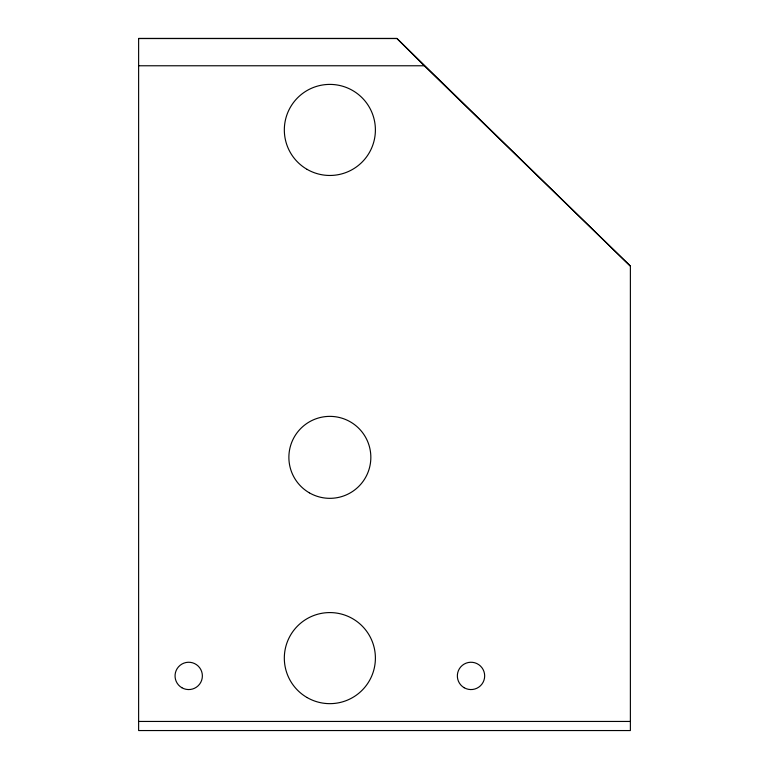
<?xml version="1.0" encoding="UTF-8"?>
<svg xmlns="http://www.w3.org/2000/svg" width="769" height="769" viewBox="0 0 769 769"><rect width="100%" height="100%" fill="white"/><g stroke="black" fill="none" stroke-linecap="round" stroke-linejoin="round"><path stroke-width="1.15" d="M630.378 266.132L424.267 65.769L396.948 38.45L138.622 38.45L138.622 730.55L630.378 730.55L630.378 266.103L396.948 38.527L138.622 38.527M138.622 65.769L424.267 65.769M138.622 721.447L630.378 721.447M309.369 492.842A40.978 40.978 0 0 0 370.841 457.353A40.978 40.978 0 0 0 309.369 421.864A40.978 40.978 0 0 0 309.369 492.842M464.178 687.736A13.659 13.659 0 0 0 484.672 675.913A13.659 13.659 0 0 0 464.178 664.08A13.659 13.659 0 0 0 464.178 687.736M181.878 687.736A13.659 13.659 0 0 0 202.372 675.913A13.659 13.659 0 0 0 181.878 664.08A13.659 13.659 0 0 0 181.878 687.736M307.091 697.55A45.534 45.534 0 0 0 375.397 658.11A45.534 45.534 0 0 0 307.091 618.68A45.534 45.534 0 0 0 307.091 697.55M307.091 169.363A45.534 45.534 0 0 0 375.397 129.932A45.534 45.534 0 0 0 307.091 90.502A45.534 45.534 0 0 0 307.091 169.363"/></g></svg>
